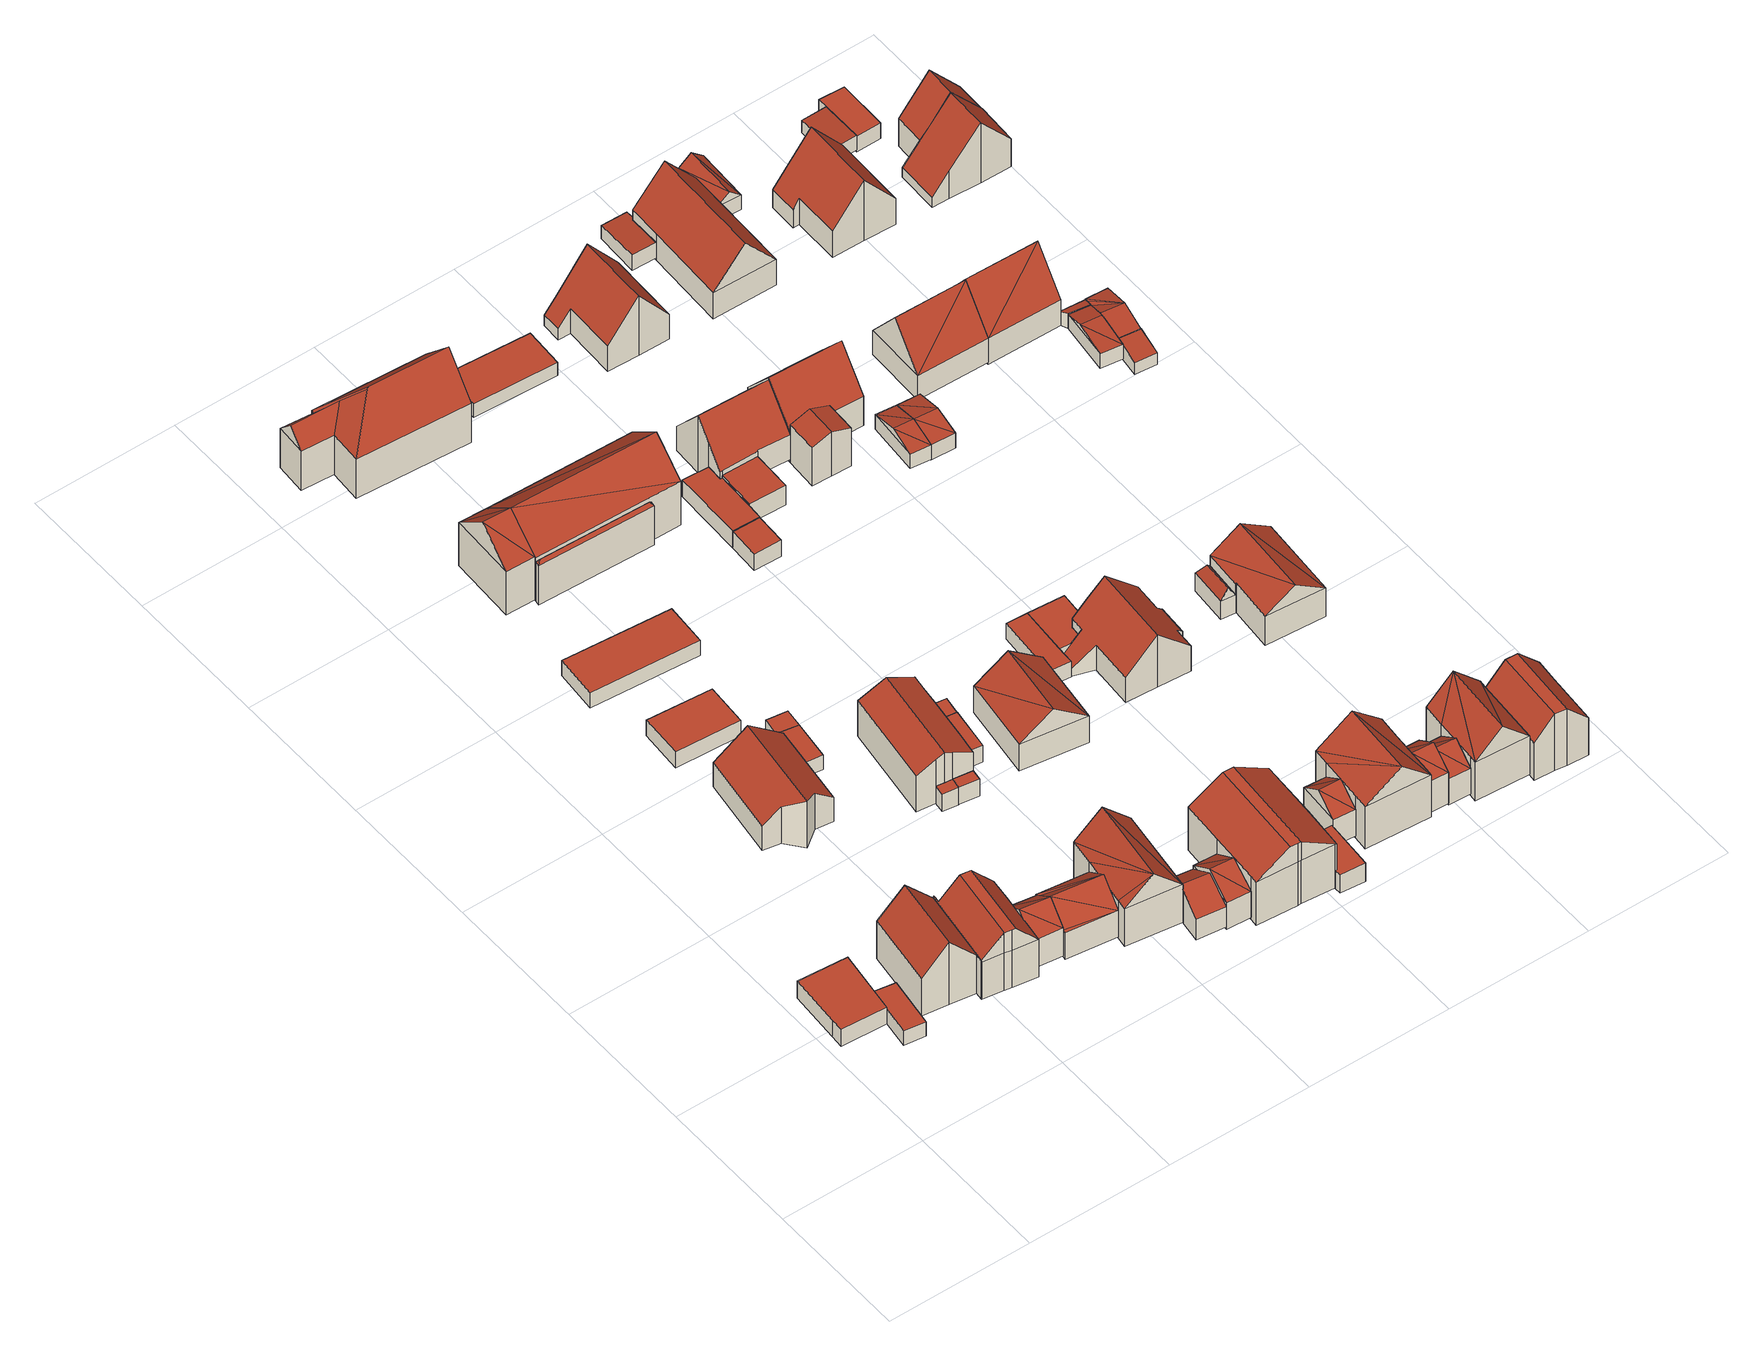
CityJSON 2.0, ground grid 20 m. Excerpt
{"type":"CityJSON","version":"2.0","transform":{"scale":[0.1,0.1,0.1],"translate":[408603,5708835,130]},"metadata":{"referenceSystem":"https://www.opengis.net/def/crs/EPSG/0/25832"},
"CityObjects":{
"building1":{"type":"Building","attributes":{"Gemeindeschluessel":"05978036","Geometrietyp2DReferenz":"3000","function":"31001_2460","roofType":"1000","measuredHeight":2.76},"geometry":[{"type":"MultiSurface","lod":"2","boundaries":[[[0,1,2,3]],[[1,4,5,2]],[[4,6,7,5]],[[6,8,9,7]],[[8,0,3,9]],[[8,6,4,1,0]],[[2,5,7,9,3]]],"semantics":{"surfaces":[{"type":"WallSurface"},{"type":"RoofSurface"},{"type":"GroundSurface"}],"values":[0,0,0,0,0,1,2]}}]},
"building2":{"type":"Building","attributes":{"Gemeindeschluessel":"05978036","Geometrietyp2DReferenz":"3000","function":"31001_2460","roofType":"1000","measuredHeight":2.37},"geometry":[{"type":"MultiSurface","lod":"2","boundaries":[[[10,11,12,13]],[[11,14,15,12]],[[14,16,17,15]],[[16,10,13,17]],[[16,14,11,10]],[[13,12,15,17]]],"semantics":{"surfaces":[{"type":"WallSurface"},{"type":"RoofSurface"},{"type":"GroundSurface"}],"values":[0,0,0,0,1,2]}}]},
"building3":{"type":"Building","attributes":{"Gemeindeschluessel":"05978036","Geometrietyp2DReferenz":"3000","function":"31001_1000","roofType":"3100","measuredHeight":10.35},"geometry":[{"type":"MultiSurface","lod":"2","boundaries":[[[18,19,20,21]],[[19,22,23,20]],[[22,24,25,23]],[[24,26,27,25]],[[26,28,29,27]],[[28,30,31,29]],[[30,32,33,31]],[[32,18,21,33]],[[28,26,24,22]],[[22,19,18,32,30,28]],[[21,20,23,25,27,29,31,33]]],"semantics":{"surfaces":[{"type":"WallSurface"},{"type":"RoofSurface"},{"type":"GroundSurface"}],"values":[0,0,0,0,0,0,0,0,1,1,2]}}]},
"building4":{"type":"Building","attributes":{"Gemeindeschluessel":"05978036","Geometrietyp2DReferenz":"3000","function":"31001_1000","roofType":"5000","measuredHeight":9.65},"geometry":[{"type":"MultiSurface","lod":"2","boundaries":[[[34,35,36,37]],[[35,38,39,36]],[[38,40,41,39]],[[40,42,43,41]],[[42,44,45,43]],[[44,46,47,45]],[[46,48,49,47]],[[48,50,51,49]],[[50,52,53,51]],[[52,54,55,53]],[[54,56,57,55]],[[56,34,37,57]],[[58,59,60,61,62,63]],[[48,46,44,64,65,50]],[[66,58,63,67,65,64]],[[50,65,67,52]],[[52,67,63,54]],[[40,66,64,42]],[[38,59,58,66,40]],[[42,64,44]],[[54,63,62,56]],[[56,62,61,34]],[[34,61,60,35]],[[35,60,59,38]],[[37,36,39,41,43,45,47,49,51,53,55,57]]],"semantics":{"surfaces":[{"type":"WallSurface"},{"type":"RoofSurface"},{"type":"GroundSurface"}],"values":[0,0,0,0,0,0,0,0,0,0,0,0,1,1,1,0,0,0,0,0,0,0,0,0,2]}}]},
"building5":{"type":"Building","attributes":{"Gemeindeschluessel":"05978036","Geometrietyp2DReferenz":"3000","function":"31001_2460","roofType":"3100","measuredHeight":7.1},"geometry":[{"type":"MultiSurface","lod":"2","boundaries":[[[68,69,70,47]],[[69,71,72,70]],[[71,73,49,72]],[[73,68,47,49]],[[71,69,74]],[[68,73,75]],[[68,74,69]],[[74,68,75]],[[75,71,74]],[[71,75,73]],[[47,70,72,49]]],"semantics":{"surfaces":[{"type":"WallSurface"},{"type":"RoofSurface"},{"type":"GroundSurface"}],"values":[0,0,0,0,0,0,1,1,1,1,2]}}]},
"building6":{"type":"Building","attributes":{"Gemeindeschluessel":"05978036","Geometrietyp2DReferenz":"3000","function":"31001_1000","roofType":"3100","measuredHeight":7.83},"geometry":[{"type":"MultiSurface","lod":"2","boundaries":[[[76,77,78,79]],[[77,80,81,78]],[[80,82,83,81]],[[82,84,85,83]],[[84,86,87,85]],[[86,88,89,87]],[[88,90,91,89]],[[90,92,93,91]],[[92,76,79,93]],[[88,86,84,82,80]],[[80,77,76,92,90,88]],[[79,78,81,83,85,87,89,91,93]]],"semantics":{"surfaces":[{"type":"WallSurface"},{"type":"RoofSurface"},{"type":"GroundSurface"}],"values":[0,0,0,0,0,0,0,0,0,1,1,2]}}]},
"building7":{"type":"Building","attributes":{"Gemeindeschluessel":"05978036","Geometrietyp2DReferenz":"3000","function":"31001_2460","roofType":"1000","measuredHeight":2.55},"geometry":[{"type":"MultiSurface","lod":"2","boundaries":[[[94,95,96,97]],[[95,98,99,96]],[[98,100,101,99]],[[100,94,97,101]],[[100,98,95,94]],[[97,96,99,101]]],"semantics":{"surfaces":[{"type":"WallSurface"},{"type":"RoofSurface"},{"type":"GroundSurface"}],"values":[0,0,0,0,1,2]}}]},
"building8":{"type":"Building","attributes":{"Gemeindeschluessel":"05978036","Geometrietyp2DReferenz":"3000","function":"31001_2460","roofType":"5000","measuredHeight":7.12},"geometry":[{"type":"MultiSurface","lod":"2","boundaries":[[[102,103,104,105]],[[103,106,107,104]],[[106,108,109,107]],[[108,110,111,109]],[[110,112,113,111]],[[112,102,105,113]],[[106,114,108]],[[103,114,106]],[[114,103,115]],[[115,110,114]],[[102,110,115]],[[110,102,112]],[[103,102,115]],[[110,108,114]],[[105,104,107,109,111,113]]],"semantics":{"surfaces":[{"type":"WallSurface"},{"type":"RoofSurface"},{"type":"GroundSurface"}],"values":[0,0,0,0,0,0,1,1,1,1,1,1,0,0,2]}}]},
"building9":{"type":"Building","attributes":{"Gemeindeschluessel":"05978036","Geometrietyp2DReferenz":"3000","function":"31001_2460","roofType":"1000","measuredHeight":2.45},"geometry":[{"type":"MultiSurface","lod":"2","boundaries":[[[116,117,118,119]],[[117,120,121,118]],[[120,122,123,121]],[[122,124,125,123]],[[124,116,119,125]],[[124,122,120,117,116]],[[119,118,121,123,125]]],"semantics":{"surfaces":[{"type":"WallSurface"},{"type":"RoofSurface"},{"type":"GroundSurface"}],"values":[0,0,0,0,0,1,2]}}]},
"building10":{"type":"Building","attributes":{"Gemeindeschluessel":"05978036","Geometrietyp2DReferenz":"3000","function":"31001_2460","roofType":"1000","measuredHeight":2.44},"geometry":[{"type":"MultiSurface","lod":"2","boundaries":[[[126,127,128,129]],[[127,130,131,128]],[[130,132,133,131]],[[132,126,129,133]],[[132,130,127,126]],[[129,128,131,133]]],"semantics":{"surfaces":[{"type":"WallSurface"},{"type":"RoofSurface"},{"type":"GroundSurface"}],"values":[0,0,0,0,1,2]}}]},
"building11":{"type":"Building","attributes":{"Gemeindeschluessel":"05978036","Geometrietyp2DReferenz":"3000","function":"31001_1310","roofType":"1000","measuredHeight":2.46},"geometry":[{"type":"MultiSurface","lod":"2","boundaries":[[[134,135,136,137]],[[135,138,139,136]],[[138,122,123,139]],[[122,120,121,123]],[[120,134,137,121]],[[120,122,138,135,134]],[[137,136,139,123,121]]],"semantics":{"surfaces":[{"type":"WallSurface"},{"type":"RoofSurface"},{"type":"GroundSurface"}],"values":[0,0,0,0,0,1,2]}}]},
"building12":{"type":"Building","attributes":{"Gemeindeschluessel":"05978036","Geometrietyp2DReferenz":"3000","function":"31001_1000","roofType":"5000","measuredHeight":10.1},"geometry":[{"type":"MultiSurface","lod":"2","boundaries":[[[140,141,142,143]],[[141,144,145,142]],[[144,146,147,145]],[[146,148,149,147]],[[148,150,151,149]],[[150,152,153,151]],[[152,154,155,153]],[[154,140,143,155]],[[144,156,157]],[[141,156,144]],[[140,156,141]],[[156,140,154]],[[148,152,150]],[[146,152,148]],[[157,152,146]],[[152,157,156]],[[146,144,157]],[[154,152,156]],[[143,142,145,147,149,151,153,155]]],"semantics":{"surfaces":[{"type":"WallSurface"},{"type":"RoofSurface"},{"type":"GroundSurface"}],"values":[0,0,0,0,0,0,0,0,1,1,1,1,1,1,1,1,0,0,2]}}]},
"building13":{"type":"Building","attributes":{"Gemeindeschluessel":"05978036","Geometrietyp2DReferenz":"3000","function":"51009_1610","roofType":"1000","measuredHeight":2.82},"geometry":[{"type":"MultiSurface","lod":"2","boundaries":[[[158,159,160,161]],[[159,162,163,160]],[[162,164,165,163]],[[164,158,161,165]],[[164,162,159,158]],[[161,160,163,165]]],"semantics":{"surfaces":[{"type":"WallSurface"},{"type":"RoofSurface"},{"type":"GroundSurface"}],"values":[0,0,0,0,1,2]}}]},
"building14":{"type":"Building","attributes":{"Gemeindeschluessel":"05978036","Geometrietyp2DReferenz":"3000","function":"31001_2460","roofType":"5000","measuredHeight":5.86},"geometry":[{"type":"MultiSurface","lod":"2","boundaries":[[[166,167,151,153]],[[167,168,149,151]],[[168,169,170,149]],[[169,171,172,170]],[[171,173,174,172]],[[173,166,153,174]],[[171,175,176,167,166,173]],[[175,169,168,176]],[[168,167,176]],[[171,169,175]],[[153,151,149,170,172,174]]],"semantics":{"surfaces":[{"type":"WallSurface"},{"type":"RoofSurface"},{"type":"GroundSurface"}],"values":[0,0,0,0,0,0,1,1,0,0,2]}}]},
"building15":{"type":"Building","attributes":{"Gemeindeschluessel":"05978036","Geometrietyp2DReferenz":"3000","function":"31001_1000"},"children":["building15-1","building15-2"]},
"building15-1":{"type":"BuildingPart","attributes":{"roofType":"3100","measuredHeight":7.78},"parents":["building15"],"geometry":[{"type":"MultiSurface","lod":"2","boundaries":[[[177,178,179,180]],[[178,181,182,179]],[[181,183,158,184,182]],[[185,186,187]],[[185,188,189,186]],[[188,190,191,189]],[[190,192,193,191]],[[192,194,195,193]],[[194,196,197,195]],[[196,177,180,197]],[[192,190,188,185,198]],[[198,183,181,178,177,196,194,192]],[[180,179,182,184,199,186,189,191,193,195,197]],[[200,158,183,198]],[[199,184,158,200]],[[185,187,200,198]],[[199,200,187,186]]],"semantics":{"surfaces":[{"type":"WallSurface"},{"type":"RoofSurface"},{"type":"GroundSurface"},{"type":"ClosureSurface"}],"values":[0,0,0,0,0,0,0,0,0,0,1,1,2,0,3,0,3]}}]},
"building15-2":{"type":"BuildingPart","attributes":{"roofType":"1000","measuredHeight":2.92},"parents":["building15"],"geometry":[{"type":"MultiSurface","lod":"2","boundaries":[[[158,164,201,184]],[[164,202,203,201]],[[202,187,186,203]],[[202,164,158,200,187]],[[199,184,201,203,186]],[[184,199,200,158]],[[199,186,187,200]]],"semantics":{"surfaces":[{"type":"WallSurface"},{"type":"RoofSurface"},{"type":"GroundSurface"},{"type":"ClosureSurface"}],"values":[0,0,0,1,2,3,3]}}]},
"building16":{"type":"Building","attributes":{"Gemeindeschluessel":"05978036","Geometrietyp2DReferenz":"3000","function":"31001_1000","roofType":"5000","measuredHeight":11.8},"geometry":[{"type":"MultiSurface","lod":"2","boundaries":[[[204,205,206,207]],[[205,208,209,206]],[[208,210,211,209]],[[210,212,213,211]],[[212,214,215,213]],[[214,216,217,215]],[[216,218,219,217]],[[218,204,207,219]],[[220,221,218,216]],[[222,223,220,216,214]],[[222,214,212]],[[223,222,212,210]],[[220,223,210,208]],[[224,221,220,208,205]],[[224,205,204]],[[221,224,204,218]],[[207,206,209,211,213,215,217,219]]],"semantics":{"surfaces":[{"type":"WallSurface"},{"type":"RoofSurface"},{"type":"GroundSurface"}],"values":[0,0,0,0,0,0,0,0,1,1,0,1,1,1,0,1,2]}}]},
"building17":{"type":"Building","attributes":{"Gemeindeschluessel":"05978036","Geometrietyp2DReferenz":"3000","function":"31001_2460","roofType":"5000","measuredHeight":6.82},"geometry":[{"type":"MultiSurface","lod":"2","boundaries":[[[225,226,227,228]],[[226,229,230,227]],[[229,231,232,230]],[[231,225,228,232]],[[233,229,234]],[[229,233,231]],[[225,234,226]],[[234,225,233]],[[225,231,233]],[[229,226,234]],[[228,227,230,232]]],"semantics":{"surfaces":[{"type":"WallSurface"},{"type":"RoofSurface"},{"type":"GroundSurface"}],"values":[0,0,0,0,1,1,1,1,0,0,2]}}]},
"building18":{"type":"Building","attributes":{"Gemeindeschluessel":"05978036","Geometrietyp2DReferenz":"3000","function":"31001_1000"},"children":["building18-1","building18-2","building18-3"]},
"building18-1":{"type":"BuildingPart","attributes":{"roofType":"3100","measuredHeight":11.39},"parents":["building18"],"geometry":[{"type":"MultiSurface","lod":"2","boundaries":[[[235,236,237,238]],[[239,240,241,242]],[[239,235,238,240]],[[235,239,243]],[[235,244,236]],[[244,235,243]],[[243,242,244]],[[242,243,239]],[[238,237,241,240]],[[241,237,236,242]],[[236,244,242]]],"semantics":{"surfaces":[{"type":"WallSurface"},{"type":"RoofSurface"},{"type":"GroundSurface"},{"type":"ClosureSurface"}],"values":[0,0,0,0,1,1,1,1,2,3,3]}}]},
"building18-2":{"type":"BuildingPart","attributes":{"roofType":"3100","measuredHeight":11.42},"parents":["building18"],"geometry":[{"type":"MultiSurface","lod":"2","boundaries":[[[236,245,246,237]],[[245,247,248,246]],[[247,245,249]],[[236,249,245]],[[249,236,244]],[[244,247,249]],[[247,244,250]],[[237,246,248,251,252,241]],[[251,248,247,250,253,254]],[[253,252,251,254]],[[241,252,253,250,242]],[[237,241,242,236]],[[244,242,236,242,250]],[[244,236,242]]],"semantics":{"surfaces":[{"type":"WallSurface"},{"type":"RoofSurface"},{"type":"GroundSurface"},{"type":"ClosureSurface"}],"values":[0,0,0,1,1,1,1,2,0,3,0,3,0,3]}}]},
"building18-3":{"type":"BuildingPart","attributes":{"roofType":"5000","measuredHeight":6.97},"parents":["building18"],"geometry":[{"type":"MultiSurface","lod":"2","boundaries":[[[254,255,256,251]],[[255,257,258,256]],[[257,253,252,258]],[[259,253,257]],[[260,259,257,255]],[[260,255,254]],[[259,260,254,253]],[[251,256,258,252]],[[251,252,253,254]]],"semantics":{"surfaces":[{"type":"WallSurface"},{"type":"RoofSurface"},{"type":"GroundSurface"},{"type":"ClosureSurface"}],"values":[0,0,0,1,1,1,1,2,3]}}]},
"building19":{"type":"Building","attributes":{"Gemeindeschluessel":"05978036","Geometrietyp2DReferenz":"3000","function":"51009_1610","roofType":"1000","measuredHeight":2.77},"geometry":[{"type":"MultiSurface","lod":"2","boundaries":[[[261,262,263,264]],[[262,265,266,263]],[[265,267,268,266]],[[267,261,264,268]],[[267,265,262,261]],[[264,263,266,268]]],"semantics":{"surfaces":[{"type":"WallSurface"},{"type":"RoofSurface"},{"type":"GroundSurface"}],"values":[0,0,0,0,1,2]}}]},
"building20":{"type":"Building","attributes":{"Gemeindeschluessel":"05978036","Geometrietyp2DReferenz":"3000","function":"31001_1310","roofType":"1000","measuredHeight":2.71},"geometry":[{"type":"MultiSurface","lod":"2","boundaries":[[[269,270,271,264]],[[270,272,273,271]],[[272,274,263,273]],[[274,269,264,263]],[[274,272,270,269]],[[264,271,273,263]]],"semantics":{"surfaces":[{"type":"WallSurface"},{"type":"RoofSurface"},{"type":"GroundSurface"}],"values":[0,0,0,0,1,2]}}]},
"building21":{"type":"Building","attributes":{"Gemeindeschluessel":"05978036","Geometrietyp2DReferenz":"3000","function":"31001_1000","roofType":"5000","measuredHeight":10.37},"geometry":[{"type":"MultiSurface","lod":"2","boundaries":[[[275,276,277,278]],[[276,279,280,277]],[[279,281,282,280]],[[281,283,284,282]],[[283,285,286,284]],[[285,287,288,286]],[[287,289,290,288]],[[289,291,292,290]],[[291,293,294,292]],[[293,275,278,294]],[[283,281,279,295,296,297]],[[298,276,275,293,291,299]],[[295,298,299,300,296]],[[287,296,300,289]],[[289,300,299,291]],[[276,298,295,279]],[[285,297,296,287]],[[283,297,285]],[[278,277,280,282,284,286,288,290,292,294]]],"semantics":{"surfaces":[{"type":"WallSurface"},{"type":"RoofSurface"},{"type":"GroundSurface"}],"values":[0,0,0,0,0,0,0,0,0,0,1,1,1,0,0,0,0,0,2]}}]},
"building22":{"type":"Building","attributes":{"Gemeindeschluessel":"05978036","Geometrietyp2DReferenz":"3000","function":"31001_1000","roofType":"3100","measuredHeight":7.89},"geometry":[{"type":"MultiSurface","lod":"2","boundaries":[[[301,302,303,304]],[[302,305,306,303]],[[305,307,308,306]],[[307,301,304,308]],[[305,302,309]],[[301,307,310]],[[310,302,301]],[[302,310,309]],[[307,309,310]],[[309,307,305]],[[304,303,306,308]]],"semantics":{"surfaces":[{"type":"WallSurface"},{"type":"RoofSurface"},{"type":"GroundSurface"}],"values":[0,0,0,0,0,0,1,1,1,1,2]}}]},
"building23":{"type":"Building","attributes":{"Gemeindeschluessel":"05978036","Geometrietyp2DReferenz":"3000","function":"31001_2460","roofType":"9999","measuredHeight":3},"geometry":[{"type":"MultiSurface","lod":"2","boundaries":[[[311,312,313,314,315,316,317]],[[317,316,318,319]],[[316,315,320,318]],[[315,314,321,320]],[[314,313,322,321]],[[313,312,323,322]],[[312,311,324,323]],[[311,317,319,324]],[[319,318,320,321,322,323,324]]],"semantics":{"surfaces":[{"type":"RoofSurface"},{"type":"WallSurface"},{"type":"GroundSurface"}],"values":[0,1,1,1,1,1,1,1,2]}}]},
"building24":{"type":"Building","attributes":{"Geometrietyp2DReferenz":"3000","Gemeindeschluessel":"05978036","function":"31001_9998","roofType":"1000","measuredHeight":2.73},"geometry":[{"type":"MultiSurface","lod":"2","boundaries":[[[325,326,327,328]],[[326,329,330,327]],[[329,331,332,330]],[[331,325,328,332]],[[331,329,326,325]],[[328,327,330,332]]],"semantics":{"surfaces":[{"type":"WallSurface"},{"type":"RoofSurface"},{"type":"GroundSurface"}],"values":[0,0,0,0,1,2]}}]},
"building25":{"type":"Building","attributes":{"Gemeindeschluessel":"05978036","Geometrietyp2DReferenz":"3000","function":"31001_2460","roofType":"1000","measuredHeight":2.79},"geometry":[{"type":"MultiSurface","lod":"2","boundaries":[[[333,334,327,330]],[[334,335,336,327]],[[335,337,338,336]],[[337,339,340,338]],[[339,341,342,340]],[[341,343,344,342]],[[343,333,330,344]],[[343,341,339,337,335,334,333]],[[330,327,336,338,340,342,344]]],"semantics":{"surfaces":[{"type":"WallSurface"},{"type":"RoofSurface"},{"type":"GroundSurface"}],"values":[0,0,0,0,0,0,0,1,2]}}]},
"building26":{"type":"Building","attributes":{"Gemeindeschluessel":"05978036","Geometrietyp2DReferenz":"3000","function":"31001_2460","roofType":"1000","measuredHeight":2.21},"geometry":[{"type":"MultiSurface","lod":"2","boundaries":[[[345,346,347,348]],[[346,349,350,347]],[[349,351,352,350]],[[351,345,348,352]],[[351,349,346,345]],[[348,347,350,352]]],"semantics":{"surfaces":[{"type":"WallSurface"},{"type":"RoofSurface"},{"type":"GroundSurface"}],"values":[0,0,0,0,1,2]}}]},
"building27":{"type":"Building","attributes":{"Gemeindeschluessel":"05978036","Geometrietyp2DReferenz":"3000","function":"31001_2460","roofType":"5000","measuredHeight":6.66},"geometry":[{"type":"MultiSurface","lod":"2","boundaries":[[[353,354,355,356]],[[354,357,358,355]],[[357,359,360,358]],[[359,353,356,360]],[[354,361,357]],[[361,354,362]],[[362,359,361]],[[359,362,353]],[[359,357,361]],[[354,353,362]],[[356,355,358,360]]],"semantics":{"surfaces":[{"type":"WallSurface"},{"type":"RoofSurface"},{"type":"GroundSurface"}],"values":[0,0,0,0,1,1,1,1,0,0,2]}}]},
"building28":{"type":"Building","attributes":{"Gemeindeschluessel":"05978036","Geometrietyp2DReferenz":"3000","function":"31001_2460","roofType":"1000","measuredHeight":2.56},"geometry":[{"type":"MultiSurface","lod":"2","boundaries":[[[363,364,365,366]],[[364,367,368,365]],[[367,369,370,368]],[[369,371,372,370]],[[371,373,374,372]],[[373,363,366,374]],[[373,371,369,367,364,363]],[[366,365,368,370,372,374]]],"semantics":{"surfaces":[{"type":"WallSurface"},{"type":"RoofSurface"},{"type":"GroundSurface"}],"values":[0,0,0,0,0,0,1,2]}}]},
"building29":{"type":"Building","attributes":{"Gemeindeschluessel":"05978036","Geometrietyp2DReferenz":"3000","function":"31001_1000"},"children":["building29-1","building29-2"]},
"building29-1":{"type":"BuildingPart","attributes":{"roofType":"1000","measuredHeight":3.28},"parents":["building29"],"geometry":[{"type":"MultiSurface","lod":"2","boundaries":[[[375,376,377,378]],[[379,380,381,382]],[[380,375,378,381]],[[380,379,376,375]],[[378,377,382,381]],[[382,377,376,379]]],"semantics":{"surfaces":[{"type":"WallSurface"},{"type":"RoofSurface"},{"type":"GroundSurface"},{"type":"ClosureSurface"}],"values":[0,0,0,1,2,3]}}]},
"building29-2":{"type":"BuildingPart","attributes":{"roofType":"3100","measuredHeight":9.45},"parents":["building29"],"geometry":[{"type":"MultiSurface","lod":"2","boundaries":[[[383,377,376]],[[383,384,385,377]],[[384,386,387,385]],[[386,388,389,387]],[[388,390,391,389]],[[390,392,393,391]],[[392,394,395,393]],[[394,396,397,395]],[[396,398,399,397]],[[398,400,379,382,399]],[[394,392,390,388]],[[388,386,384,383,400,398,396,394]],[[382,377,385,387,389,391,393,395,397,399]],[[383,376,379,400]],[[376,377,382,379]]],"semantics":{"surfaces":[{"type":"WallSurface"},{"type":"RoofSurface"},{"type":"GroundSurface"},{"type":"ClosureSurface"}],"values":[0,0,0,0,0,0,0,0,0,0,1,1,2,0,3]}}]},
"building30":{"type":"Building","attributes":{"Gemeindeschluessel":"05978036","Geometrietyp2DReferenz":"3000","function":"51009_1610","roofType":"1000","measuredHeight":2.58},"geometry":[{"type":"MultiSurface","lod":"2","boundaries":[[[401,371,372,402]],[[371,369,370,372]],[[369,403,404,370]],[[403,405,406,404]],[[405,407,408,406]],[[407,401,402,408]],[[407,405,403,369,371,401]],[[402,372,370,404,406,408]]],"semantics":{"surfaces":[{"type":"WallSurface"},{"type":"RoofSurface"},{"type":"GroundSurface"}],"values":[0,0,0,0,0,0,1,2]}}]},
"building31":{"type":"Building","attributes":{"Gemeindeschluessel":"05978036","Geometrietyp2DReferenz":"3000","function":"31001_1000","roofType":"5000","measuredHeight":10.69},"geometry":[{"type":"MultiSurface","lod":"2","boundaries":[[[409,410,411,412]],[[410,413,414,411]],[[413,415,416,414]],[[415,417,418,416]],[[417,419,420,418]],[[419,421,422,420]],[[421,423,424,422]],[[423,409,412,424]],[[425,417,415,413,410]],[[417,425,426]],[[409,426,425]],[[423,426,409]],[[426,423,421,419]],[[409,425,410]],[[417,426,419]],[[412,411,414,416,418,420,422,424]]],"semantics":{"surfaces":[{"type":"WallSurface"},{"type":"RoofSurface"},{"type":"GroundSurface"}],"values":[0,0,0,0,0,0,0,0,1,1,1,1,1,0,0,2]}}]},
"building32":{"type":"Building","attributes":{"Gemeindeschluessel":"05978036","Geometrietyp2DReferenz":"3000","function":"31001_1000","roofType":"3100","measuredHeight":8.59},"geometry":[{"type":"MultiSurface","lod":"2","boundaries":[[[427,428,372,374]],[[428,429,402,372]],[[429,430,408,402]],[[430,431,406,408]],[[431,432,433,406]],[[432,434,435,433]],[[434,436,437,435]],[[436,438,439,437]],[[438,440,441,439]],[[440,442,443,441]],[[442,444,445,443]],[[444,446,447,445]],[[446,448,449,447]],[[448,450,451,449]],[[450,427,374,451]],[[446,444,442,440,438,436,434,432]],[[432,431,430,429,428,427,450,448,446]],[[374,372,402,408,406,433,435,437,439,441,443,445,447,449,451]]],"semantics":{"surfaces":[{"type":"WallSurface"},{"type":"RoofSurface"},{"type":"GroundSurface"}],"values":[0,0,0,0,0,0,0,0,0,0,0,0,0,0,0,1,1,2]}}]},
"building33":{"type":"Building","attributes":{"Gemeindeschluessel":"05978036","Geometrietyp2DReferenz":"3000","function":"31001_2460","roofType":"3100","measuredHeight":7.53},"geometry":[{"type":"MultiSurface","lod":"2","boundaries":[[[452,453,454,455]],[[453,456,457,454]],[[456,458,459,457]],[[458,452,455,459]],[[456,453,460]],[[452,458,461]],[[452,460,453]],[[460,452,461]],[[461,456,460]],[[456,461,458]],[[455,454,457,459]]],"semantics":{"surfaces":[{"type":"WallSurface"},{"type":"RoofSurface"},{"type":"GroundSurface"}],"values":[0,0,0,0,0,0,1,1,1,1,2]}}]},
"building34":{"type":"Building","attributes":{"Gemeindeschluessel":"05978036","Geometrietyp2DReferenz":"3000","function":"31001_1000","roofType":"3100","measuredHeight":9.93},"geometry":[{"type":"MultiSurface","lod":"2","boundaries":[[[462,463,464,465]],[[463,466,467,464]],[[466,468,469,467]],[[468,470,471,469]],[[470,472,473,471]],[[472,474,475,473]],[[474,476,477,475]],[[476,478,479,477]],[[478,462,465,479]],[[474,472,470,468,466,463,462]],[[462,478,476,474]],[[465,464,467,469,471,473,475,477,479]]],"semantics":{"surfaces":[{"type":"WallSurface"},{"type":"RoofSurface"},{"type":"GroundSurface"}],"values":[0,0,0,0,0,0,0,0,0,1,1,2]}}]},
"building35":{"type":"Building","attributes":{"Gemeindeschluessel":"05978036","Geometrietyp2DReferenz":"3000","function":"31001_2460","roofType":"3100","measuredHeight":6.71},"geometry":[{"type":"MultiSurface","lod":"2","boundaries":[[[480,481,482,483]],[[481,484,485,482]],[[484,486,487,485]],[[486,480,483,487]],[[484,481,488]],[[480,486,489]],[[480,488,481]],[[488,480,489]],[[489,484,488]],[[484,489,486]],[[483,482,485,487]]],"semantics":{"surfaces":[{"type":"WallSurface"},{"type":"RoofSurface"},{"type":"GroundSurface"}],"values":[0,0,0,0,0,0,1,1,1,1,2]}}]},
"building36":{"type":"Building","attributes":{"Gemeindeschluessel":"05978036","Geometrietyp2DReferenz":"3000","function":"31001_1000"},"children":["building36-1","building36-2"]},
"building36-1":{"type":"BuildingPart","attributes":{"roofType":"3100","measuredHeight":7.3},"parents":["building36"],"geometry":[{"type":"MultiSurface","lod":"2","boundaries":[[[490,491,492,493]],[[491,494,495,492]],[[494,496,497,498,495]],[[499,500,501]],[[499,490,493,500]],[[502,496,494,491]],[[491,490,499,502]],[[493,492,495,498,503,500]],[[504,497,496,502]],[[503,498,497,504]],[[499,501,504,502]],[[503,504,501,500]]],"semantics":{"surfaces":[{"type":"WallSurface"},{"type":"RoofSurface"},{"type":"GroundSurface"},{"type":"ClosureSurface"}],"values":[0,0,0,0,0,1,1,2,0,3,0,3]}}]},
"building36-2":{"type":"BuildingPart","attributes":{"roofType":"3100","measuredHeight":10.25},"parents":["building36"],"geometry":[{"type":"MultiSurface","lod":"2","boundaries":[[[497,505,506,498]],[[505,507,508,506]],[[507,509,510,508]],[[509,511,512,510]],[[511,513,514,512]],[[513,515,500,514]],[[515,501,500]],[[511,509,507,505]],[[505,497,504,501,515,513,511]],[[503,498,506,508,510,512,514,500]],[[498,503,504,497]],[[503,500,501,504]]],"semantics":{"surfaces":[{"type":"WallSurface"},{"type":"RoofSurface"},{"type":"GroundSurface"},{"type":"ClosureSurface"}],"values":[0,0,0,0,0,0,0,1,1,2,3,3]}}]},
"building37":{"type":"Building","attributes":{"Gemeindeschluessel":"05978036","Geometrietyp2DReferenz":"3000","function":"31001_1000","roofType":"5000","measuredHeight":10.17},"geometry":[{"type":"MultiSurface","lod":"2","boundaries":[[[516,517,518,519]],[[517,520,521,518]],[[520,522,523,521]],[[522,524,525,523]],[[524,526,527,525]],[[526,528,529,527]],[[528,516,519,529]],[[530,516,528]],[[530,528,526,524]],[[524,531,530]],[[517,530,531]],[[517,531,522,520]],[[516,530,517]],[[522,531,524]],[[519,518,521,523,525,527,529]]],"semantics":{"surfaces":[{"type":"WallSurface"},{"type":"RoofSurface"},{"type":"GroundSurface"}],"values":[0,0,0,0,0,0,0,1,1,1,1,1,0,0,2]}}]},
"building38":{"type":"Building","attributes":{"Gemeindeschluessel":"05978036","Geometrietyp2DReferenz":"3000","function":"31001_2460","roofType":"3100","measuredHeight":3.41},"geometry":[{"type":"MultiSurface","lod":"2","boundaries":[[[532,533,534,535]],[[533,536,537,534]],[[536,538,539,537]],[[538,532,535,539]],[[536,533,540]],[[532,538,541]],[[540,532,541]],[[532,540,533]],[[536,541,538]],[[541,536,540]],[[535,534,537,539]]],"semantics":{"surfaces":[{"type":"WallSurface"},{"type":"RoofSurface"},{"type":"GroundSurface"}],"values":[0,0,0,0,0,0,1,1,1,1,2]}}]},
"building39":{"type":"Building","attributes":{"Gemeindeschluessel":"05978036","Geometrietyp2DReferenz":"3000","function":"31001_2460","roofType":"3100","measuredHeight":3.49},"geometry":[{"type":"MultiSurface","lod":"2","boundaries":[[[538,542,543,544]],[[542,545,546,543]],[[545,532,547,546]],[[532,538,544,547]],[[545,542,548]],[[538,532,541]],[[538,548,542]],[[548,538,541]],[[541,545,548]],[[545,541,532]],[[544,543,546,547]]],"semantics":{"surfaces":[{"type":"WallSurface"},{"type":"RoofSurface"},{"type":"GroundSurface"}],"values":[0,0,0,0,0,0,1,1,1,1,2]}}]},
"building40":{"type":"Building","attributes":{"Gemeindeschluessel":"05978036","Geometrietyp2DReferenz":"3000","function":"31001_1000"},"children":["building40-1","building40-2"]},
"building40-1":{"type":"BuildingPart","attributes":{"roofType":"5000","measuredHeight":4.69},"parents":["building40"],"geometry":[{"type":"MultiSurface","lod":"2","boundaries":[[[549,550,551,552]],[[550,553,554,551]],[[553,555,556,554]],[[557,555,553]],[[558,557,553,550]],[[558,550,549]],[[557,558,549,559,555]],[[552,551,554,556,560]],[[560,556,555,559]],[[552,560,559,549]]],"semantics":{"surfaces":[{"type":"WallSurface"},{"type":"RoofSurface"},{"type":"GroundSurface"},{"type":"ClosureSurface"}],"values":[0,0,0,1,1,0,1,2,0,3]}}]},
"building40-2":{"type":"BuildingPart","attributes":{"roofType":"3100","measuredHeight":7.68},"parents":["building40"],"geometry":[{"type":"MultiSurface","lod":"2","boundaries":[[[561,562,563,564]],[[562,565,566,563]],[[565,567,549,552,566]],[[568,569,570,560,559]],[[569,561,564,570]],[[561,569,571]],[[571,572,561]],[[572,571,568]],[[568,567,565,562,572]],[[571,569,568]],[[561,572,562]],[[564,563,566,552,560,570]],[[559,549,567,568]],[[560,552,549,559]]],"semantics":{"surfaces":[{"type":"WallSurface"},{"type":"RoofSurface"},{"type":"GroundSurface"},{"type":"ClosureSurface"}],"values":[0,0,0,0,0,1,1,1,1,0,0,2,0,3]}}]},
"building41":{"type":"Building","attributes":{"Gemeindeschluessel":"05978036","Geometrietyp2DReferenz":"3000","function":"31001_2460","roofType":"2100","measuredHeight":2.65},"geometry":[{"type":"MultiSurface","lod":"2","boundaries":[[[573,574,575,576]],[[574,577,578,575]],[[577,579,580,578]],[[579,581,582,580]],[[581,583,584,582]],[[583,573,576,584]],[[583,581,579,577,574,573]],[[576,575,578,580,582,584]]],"semantics":{"surfaces":[{"type":"WallSurface"},{"type":"RoofSurface"},{"type":"GroundSurface"}],"values":[0,0,0,0,0,0,1,2]}}]},
"building42":{"type":"Building","attributes":{"Gemeindeschluessel":"05978036","Geometrietyp2DReferenz":"3000","function":"31001_1000","roofType":"9999","measuredHeight":9.45},"geometry":[{"type":"MultiSurface","lod":"2","boundaries":[[[585,586,587,588]],[[586,589,590,587]],[[589,591,592,590]],[[591,593,594,592]],[[593,595,596,594]],[[595,597,598,596]],[[597,599,600,598]],[[599,601,602,600]],[[601,603,604,602]],[[603,605,606,604]],[[605,585,588,606]],[[593,591,589,586,585,605]],[[603,601,599,597,595]],[[605,603,595,593]],[[588,587,590,592,594,596,598,600,602,604,606]]],"semantics":{"surfaces":[{"type":"WallSurface"},{"type":"RoofSurface"},{"type":"GroundSurface"}],"values":[0,0,0,0,0,0,0,0,0,0,0,1,1,1,2]}}]},
"building43":{"type":"Building","attributes":{"Gemeindeschluessel":"05978036","Geometrietyp2DReferenz":"3000","function":"31001_1000","roofType":"5000","measuredHeight":9.85},"geometry":[{"type":"MultiSurface","lod":"2","boundaries":[[[607,608,609,610]],[[608,611,612,609]],[[611,613,614,612]],[[613,615,616,614]],[[615,617,618,616]],[[617,607,610,618]],[[611,619,620,615,613]],[[620,619,608,607,617]],[[611,608,619]],[[617,615,620]],[[609,612,614,616,618,610]]],"semantics":{"surfaces":[{"type":"WallSurface"},{"type":"RoofSurface"},{"type":"GroundSurface"}],"values":[0,0,0,0,0,0,1,1,0,0,2]}}]},
"building44":{"type":"Building","attributes":{"Gemeindeschluessel":"05978036","Geometrietyp2DReferenz":"3000","function":"31001_1000","roofType":"3100","measuredHeight":9.96},"geometry":[{"type":"MultiSurface","lod":"2","boundaries":[[[621,622,623,624]],[[622,625,626,623]],[[625,627,628,626]],[[627,621,624,628]],[[625,622,629]],[[621,627,630]],[[622,630,629]],[[630,622,621]],[[627,629,630]],[[629,627,625]],[[624,623,626,628]]],"semantics":{"surfaces":[{"type":"WallSurface"},{"type":"RoofSurface"},{"type":"GroundSurface"}],"values":[0,0,0,0,0,0,1,1,1,1,2]}}]},
"building45":{"type":"Building","attributes":{"Gemeindeschluessel":"05978036","Geometrietyp2DReferenz":"3000","function":"31001_2460","roofType":"3100","measuredHeight":3.87},"geometry":[{"type":"MultiSurface","lod":"2","boundaries":[[[631,632,633,634]],[[632,635,636,633]],[[635,637,638,636]],[[637,631,634,638]],[[635,632,639]],[[631,637,640]],[[640,632,631]],[[632,640,639]],[[637,639,640]],[[639,637,635]],[[634,633,636,638]]],"semantics":{"surfaces":[{"type":"WallSurface"},{"type":"RoofSurface"},{"type":"GroundSurface"}],"values":[0,0,0,0,0,0,1,1,1,1,2]}}]},
"building46":{"type":"Building","attributes":{"Gemeindeschluessel":"05978036","Geometrietyp2DReferenz":"3000","function":"31001_1000","roofType":"5000","measuredHeight":10.23},"geometry":[{"type":"MultiSurface","lod":"2","boundaries":[[[621,627,641,642]],[[627,643,644,641]],[[643,645,646,644]],[[645,621,642,646]],[[647,643,627,648]],[[621,647,648]],[[647,621,645]],[[627,621,648]],[[645,643,647]],[[642,641,644,646]]],"semantics":{"surfaces":[{"type":"WallSurface"},{"type":"RoofSurface"},{"type":"GroundSurface"}],"values":[0,0,0,0,1,1,1,0,0,2]}}]},
"building47":{"type":"Building","attributes":{"Gemeindeschluessel":"05978036","Geometrietyp2DReferenz":"3000","function":"31001_1000","roofType":"3100","measuredHeight":9.97},"geometry":[{"type":"MultiSurface","lod":"2","boundaries":[[[649,650,651,652]],[[650,653,654,651]],[[653,655,656,654]],[[655,657,658,656]],[[657,659,660,658]],[[659,661,662,660]],[[661,663,664,662]],[[663,649,652,664]],[[659,657,655,653]],[[653,650,649,663,661,659]],[[652,651,654,656,658,660,662,664]]],"semantics":{"surfaces":[{"type":"WallSurface"},{"type":"RoofSurface"},{"type":"GroundSurface"}],"values":[0,0,0,0,0,0,0,0,1,1,2]}}]},
"building48":{"type":"Building","attributes":{"Gemeindeschluessel":"05978036","Geometrietyp2DReferenz":"3000","function":"31001_2460","roofType":"5000","measuredHeight":3.13},"geometry":[{"type":"MultiSurface","lod":"2","boundaries":[[[665,666,667,668]],[[666,669,670,667]],[[669,671,672,670]],[[671,673,674,672]],[[673,665,668,674]],[[675,671,669,676]],[[675,665,673]],[[676,665,675]],[[665,676,666]],[[669,666,676]],[[673,671,675]],[[668,667,670,672,674]]],"semantics":{"surfaces":[{"type":"WallSurface"},{"type":"RoofSurface"},{"type":"GroundSurface"}],"values":[0,0,0,0,0,1,1,1,1,0,0,2]}}]},
"building49":{"type":"Building","attributes":{"Gemeindeschluessel":"05978036","Geometrietyp2DReferenz":"3000","function":"31001_1310","roofType":"2100","measuredHeight":2.58},"geometry":[{"type":"MultiSurface","lod":"2","boundaries":[[[677,678,679,680]],[[678,673,681,679]],[[673,682,683,681]],[[682,684,685,683]],[[684,677,680,685]],[[684,682,673,678,677]],[[680,679,681,683,685]]],"semantics":{"surfaces":[{"type":"WallSurface"},{"type":"RoofSurface"},{"type":"GroundSurface"}],"values":[0,0,0,0,0,1,2]}}]},
"building50":{"type":"Building","attributes":{"Gemeindeschluessel":"05978036","Geometrietyp2DReferenz":"3000","function":"51009_1610","roofType":"2100","measuredHeight":2.55},"geometry":[{"type":"MultiSurface","lod":"2","boundaries":[[[686,687,646,670]],[[687,688,689,646]],[[688,690,691,689]],[[690,692,693,691]],[[692,694,672,693]],[[694,686,670,672]],[[694,692,690,688,687,686]],[[670,646,689,691,693,672]]],"semantics":{"surfaces":[{"type":"WallSurface"},{"type":"RoofSurface"},{"type":"GroundSurface"}],"values":[0,0,0,0,0,0,1,2]}}]},
"building51":{"type":"Building","attributes":{"Gemeindeschluessel":"05978036","Geometrietyp2DReferenz":"3000","function":"31001_2460","roofType":"5000","measuredHeight":3.42},"geometry":[{"type":"MultiSurface","lod":"2","boundaries":[[[695,696,697,681]],[[696,692,698,697]],[[692,699,700,698]],[[699,701,702,700]],[[701,703,683,702]],[[703,695,681,683]],[[703,704,705,695]],[[699,704,701]],[[692,704,699]],[[696,704,692]],[[704,696,705]],[[703,701,704]],[[696,695,705]],[[681,697,698,700,702,683]]],"semantics":{"surfaces":[{"type":"WallSurface"},{"type":"RoofSurface"},{"type":"GroundSurface"}],"values":[0,0,0,0,0,0,1,1,1,1,1,0,0,2]}}]},
"building52":{"type":"Building","attributes":{"Gemeindeschluessel":"05978036","Geometrietyp2DReferenz":"3000","function":"31001_2460","roofType":"2100","measuredHeight":2.35},"geometry":[{"type":"MultiSurface","lod":"2","boundaries":[[[706,707,708,709]],[[707,710,711,708]],[[710,712,713,711]],[[712,706,709,713]],[[712,710,707,706]],[[709,708,711,713]]],"semantics":{"surfaces":[{"type":"WallSurface"},{"type":"RoofSurface"},{"type":"GroundSurface"}],"values":[0,0,0,0,1,2]}}]},
"building53":{"type":"Building","attributes":{"Gemeindeschluessel":"05978036","Geometrietyp2DReferenz":"3000","function":"31001_2460","roofType":"2100","measuredHeight":2.6},"geometry":[{"type":"MultiSurface","lod":"2","boundaries":[[[714,706,715,716]],[[706,717,718,715]],[[717,719,720,718]],[[719,721,722,720]],[[721,714,716,722]],[[721,719,717,706,714]],[[716,715,718,720,722]]],"semantics":{"surfaces":[{"type":"WallSurface"},{"type":"RoofSurface"},{"type":"GroundSurface"}],"values":[0,0,0,0,0,1,2]}}]},
"building54":{"type":"Building","attributes":{"Gemeindeschluessel":"05978036","Geometrietyp2DReferenz":"3000","function":"31001_1000"},"children":["building54-1","building54-2"]},
"building54-1":{"type":"BuildingPart","attributes":{"roofType":"3100","measuredHeight":10.01},"parents":["building54"],"geometry":[{"type":"MultiSurface","lod":"2","boundaries":[[[723,724,725,726]],[[724,727,728,725]],[[727,729,730,728]],[[729,731,732,730]],[[733,734,735,736,737]],[[734,723,726,735]],[[738,739,731,729,727,724,723]],[[723,734,733,740,738]],[[726,725,728,730,732,741,736,735]],[[741,732,731,742]],[[742,731,739,738]],[[733,737,740]],[[741,742,737,736]],[[737,742,738,740]]],"semantics":{"surfaces":[{"type":"WallSurface"},{"type":"RoofSurface"},{"type":"GroundSurface"},{"type":"ClosureSurface"}],"values":[0,0,0,0,0,0,1,1,2,3,3,0,3,3]}}]},
"building54-2":{"type":"BuildingPart","attributes":{"roofType":"3100","measuredHeight":10.05},"parents":["building54"],"geometry":[{"type":"MultiSurface","lod":"2","boundaries":[[[731,743,744,732]],[[743,745,746,744]],[[745,737,736,746]],[[745,743,747]],[[743,731,739,748,747]],[[737,745,747,748,740]],[[732,744,746,736,741]],[[732,741,742,731]],[[741,736,737,742]],[[739,738,740,748]],[[742,738,739,731]],[[737,740,738,742]]],"semantics":{"surfaces":[{"type":"WallSurface"},{"type":"RoofSurface"},{"type":"GroundSurface"},{"type":"ClosureSurface"}],"values":[0,0,0,0,1,1,2,3,3,0,3,3]}}]}
},
"vertices":[
[2,171,59],[7,243,59],[7,243,31],[2,171,31],[75,238,59],[75,238,31],[63,149,59],[63,149,31],[1,153,59],[1,153,31],
[68,181,55],[97,176,55],[97,176,31],[68,181,31],[87,107,55],[87,107,31],[58,111,55],[58,111,31],
[172,115,94],[173,125,94],[173,125,31],[172,115,31],[138,130,134],[138,130,31],[102,135,93],[102,135,31],[116,237,93],[116,237,31],[152,232,134],[152,232,31],[189,227,93],[189,227,31],[173,115,93],[173,115,31],
[189,227,91],[190,227,91],[190,227,29],[189,227,29],[189,217,91],[189,217,29],[224,212,91],[224,212,29],[231,211,91],[231,211,29],[260,207,91],[260,207,29],[257,178,91],[257,178,29],[248,118,91],[248,118,29],[246,104,91],[246,104,29],[212,109,91],[212,109,29],[202,111,91],[202,111,29],[173,115,91],[173,115,29],[216,213,125],[189,217,95],[190,227,95],[189,227,94],[173,115,94],[202,111,125],[231,211,125],[217,108,125],[224,212,125],[212,109,125],
[257,178,75],[296,172,75],[296,172,29],[288,113,75],[288,113,29],[248,118,75],[292,142,100],[252,148,100],
[207,437,70],[182,440,90],[182,440,30],[207,437,30],[158,422,108],[158,422,30],[139,446,90],[139,446,30],[115,450,70],[115,450,30],[131,563,70],[131,563,30],[176,557,108],[176,557,30],[222,551,70],[222,551,30],[217,513,70],[217,513,30],
[117,670,59],[206,663,59],[206,663,33],[117,670,33],[202,604,59],[202,604,33],[113,610,59],[113,610,33],
[288,113,72],[296,172,72],[296,172,28],[288,113,28],[297,176,72],[297,176,28],[366,167,72],[366,167,28],[356,99,72],[356,99,28],[287,108,72],[287,108,28],[361,133,100],[292,143,100],
[217,513,53],[222,551,53],[222,551,29],[217,513,29],[225,568,53],[225,568,29],[254,563,53],[254,563,29],[247,509,53],[247,509,29],
[97,802,59],[245,790,59],[245,790,34],[97,802,34],[241,731,59],[241,731,34],[92,742,59],[92,742,34],
[224,568,53],[228,592,53],[228,592,29],[224,568,29],[257,588,53],[257,588,29],
[356,99,89],[366,167,89],[366,167,26],[356,99,26],[371,202,89],[371,202,26],[445,192,89],[445,192,26],[434,112,89],[434,112,26],[429,73,89],[429,73,26],[429,74,89],[429,74,26],[354,84,89],[354,84,26],[391,79,127],[408,197,127],
[340,388,56],[366,384,56],[366,384,28],[340,388,28],[364,369,56],[364,369,28],[337,373,56],[337,373,28],
[429,74,82],[429,73,82],[434,112,61],[469,107,61],[469,107,26],[464,38,60],[464,38,26],[425,43,60],[425,43,26],[467,73,85],[430,78,85],
[379,473,86],[371,414,86],[371,414,27],[379,473,27],[366,384,86],[366,384,27],[340,388,100],[340,388,27],[318,391,99],[318,391,27],[318,391,56],[292,394,86],[292,394,27],[311,528,86],[311,528,27],[348,523,105],[348,523,27],[385,518,86],[385,518,27],[382,498,86],[382,498,27],[329,389,105],[329,389,27],[329,389,56],
[337,373,27],[316,376,56],[316,376,27],
[39,1214,94],[42,1257,94],[42,1257,29],[39,1214,29],[87,1253,94],[87,1253,29],[87,1257,94],[87,1257,29],[244,1248,94],[244,1248,29],[238,1156,94],[238,1156,29],[81,1166,94],[81,1166,29],[84,1211,94],[84,1211,29],[128,1207,145],[107,1231,119],[241,1202,147],[130,1208,147],[40,1235,119],
[469,107,67],[501,105,67],[501,105,23],[469,107,23],[497,35,67],[497,35,23],[464,37,67],[464,37,23],[467,73,91],[499,70,91],
[111,1013,100],[150,1011,100],[150,1011,28],[111,1013,28],[107,919,100],[107,919,28],[147,918,28],[147,918,100],[109,966,142],[148,964,142],
[353,1005,100],[353,1005,28],[350,910,100],[350,910,28],[351,957,142],[147,916,100],[308,911,28],[147,916,28],[147,916,93],[308,911,93],
[307,904,93],[307,904,28],[146,909,93],[146,909,28],[150,913,98],[304,908,98],
[379,473,54],[408,469,54],[408,469,26],[379,473,26],[400,410,54],[400,410,26],[371,414,54],[371,414,26],
[379,473,53],[382,498,53],[382,498,26],[412,494,53],[412,494,26],[408,469,53],
[501,105,92],[506,164,92],[506,164,20],[501,105,20],[615,156,92],[615,156,20],[610,76,92],[610,76,20],[605,16,92],[605,16,20],[603,16,92],[603,16,20],[557,20,92],[557,20,20],[553,20,92],[553,20,20],[496,24,92],[496,24,20],[497,35,92],[497,35,20],[567,159,123],[557,20,123],[603,16,93],[552,160,123],[542,21,123],[553,20,123],
[530,468,67],[516,363,67],[516,363,23],[530,468,23],[426,376,67],[426,376,23],[440,480,67],[440,480,23],[471,370,102],[485,474,102],
[603,7,49],[637,4,49],[642,71,49],[642,74,49],[610,76,49],[605,16,49],[603,16,49],[605,16,19],[603,16,19],[610,76,19],[642,74,19],[642,71,19],[637,4,19],[603,7,19],
[373,803,55],[375,846,55],[375,846,28],[373,803,28],[413,845,55],[413,845,28],[411,802,55],[411,802,28],
[413,845,56],[375,846,56],[378,944,56],[378,944,28],[414,942,56],[414,942,28],[413,919,56],[413,919,28],[416,919,56],[416,919,28],[414,865,56],[414,865,28],
[267,1242,51],[382,1234,51],[382,1234,29],[267,1242,29],[379,1179,51],[379,1179,29],[264,1185,51],[264,1185,29],
[642,71,61],[646,131,61],[646,131,17],[642,71,17],[676,129,61],[676,129,17],[672,68,61],[672,68,17],[674,99,84],[644,101,84],
[563,458,47],[533,461,47],[533,461,21],[563,458,21],[540,550,47],[540,550,21],[569,548,47],[569,548,21],[564,481,47],[564,481,21],[563,459,47],[563,459,21],
[414,865,60],[416,919,60],[416,919,27],[414,865,27],[466,918,60],[464,863,60],[464,863,27],[466,918,27],
[416,919,67],[413,919,67],[413,919,27],[414,942,96],[414,942,27],[415,963,122],[415,963,27],[417,1006,67],[417,1006,27],[515,1001,68],[515,1001,27],[513,959,122],[513,959,27],[511,916,68],[511,916,27],[466,919,69],[466,919,27],[466,918,68],
[594,479,47],[594,479,21],[619,544,47],[619,544,21],[615,498,47],[615,498,21],[596,499,47],[596,499,21],
[678,151,84],[768,145,84],[768,145,14],[678,151,14],[765,112,84],[765,112,14],[761,52,84],[761,52,14],[760,42,84],[760,42,14],[670,48,84],[670,48,14],[672,68,84],[672,68,14],[676,129,84],[676,129,14],[728,148,121],[721,45,121],
[563,459,32],[564,481,32],[594,479,62],[596,499,62],[615,498,82],[640,496,107],[640,496,21],[685,493,62],[685,493,21],[682,454,62],[682,454,21],[690,454,55],[690,454,21],[687,412,55],[687,412,21],[679,413,62],[679,413,21],[677,383,62],[677,383,21],[632,386,107],[632,386,21],[588,389,62],[588,389,21],[592,449,62],[592,449,21],
[765,112,61],[795,110,61],[795,110,9],[765,112,9],[791,50,61],[791,50,9],[761,52,61],[761,52,9],[793,80,84],[763,82,84],
[473,1150,125],[430,1152,67],[430,1152,26],[473,1150,26],[432,1224,67],[432,1224,26],[415,1225,44],[415,1225,26],[416,1252,44],[416,1252,26],[433,1251,67],[433,1251,26],[476,1250,125],[476,1250,26],[519,1249,67],[519,1249,26],[516,1149,67],[516,1149,26],
[795,110,50],[825,108,50],[825,108,7],[795,110,7],[821,48,50],[821,48,7],[791,50,50],[791,50,7],[823,78,74],[793,80,74],
[563,870,85],[536,871,95],[536,871,22],[563,870,22],[509,872,85],[509,872,22],[511,916,85],[511,916,72],[511,916,22],[565,913,85],[565,913,22],[565,913,72],[538,915,95],[538,915,22],[538,915,72],
[513,959,125],[513,959,22],[515,1001,72],[515,1001,22],[616,997,71],[616,997,22],[614,954,125],[614,954,22],[612,911,71],[612,911,22],[565,913,71],
[828,140,69],[901,135,69],[901,135,5],[828,140,5],[900,125,69],[900,125,5],[894,33,69],[894,33,5],[820,38,69],[820,38,5],[821,48,69],[821,48,5],[825,108,69],[825,108,5],[865,138,107],[857,35,107],
[641,822,47],[613,825,47],[613,825,23],[641,822,23],[619,898,47],[619,898,23],[647,895,47],[647,895,23],[616,861,57],[644,859,57],
[679,893,47],[679,893,22],[647,895,22],[674,820,47],[674,820,22],[641,822,22],[676,856,57],
[776,429,44],[756,431,44],[756,431,14],[776,429,14],[760,484,44],[760,484,14],[780,483,44],[780,483,14],[769,473,61],[766,430,61],[780,482,44],[780,482,14],
[854,362,62],[772,368,62],[772,368,14],[854,362,14],[777,429,63],[777,429,14],[776,429,62],[780,482,62],[862,476,62],[862,476,14],[821,479,91],[813,365,91],
[581,1259,51],[548,1260,51],[548,1260,25],[581,1259,25],[550,1321,47],[550,1321,25],[586,1320,47],[586,1320,25],[586,1304,48],[586,1304,25],[583,1305,48],[583,1305,25],
[974,120,66],[971,88,66],[971,88,4],[974,120,4],[967,27,66],[967,27,4],[966,17,66],[966,17,4],[937,19,98],[937,19,4],[921,21,98],[921,21,4],[893,23,66],[893,23,4],[894,33,66],[894,33,4],[900,125,66],[900,125,4],[928,123,98],[928,123,4],[945,122,98],[945,122,4],
[581,1259,65],[583,1305,65],[583,1305,22],[581,1259,22],[670,1301,65],[670,1301,22],[669,1256,65],[669,1256,22],[666,1145,65],[666,1145,22],[577,1147,65],[577,1147,22],[627,1303,120],[622,1146,120],
[786,905,59],[687,908,59],[687,908,19],[786,905,19],[689,995,59],[689,995,19],[788,992,59],[788,992,19],[688,951,119],[787,949,119],
[710,1339,44],[707,1264,44],[707,1264,20],[710,1339,20],[674,1266,44],[674,1266,20],[676,1341,44],[676,1341,20],[691,1265,59],[693,1340,59],
[788,992,16],[786,905,16],[890,989,59],[890,989,16],[888,903,59],[888,903,16],[889,947,119],[787,950,119],
[738,1208,47],[739,1247,47],[739,1247,17],[738,1208,17],[793,1246,117],[793,1246,17],[837,1245,59],[837,1245,17],[834,1141,60],[834,1141,17],[790,1143,117],[790,1143,17],[746,1144,60],[746,1144,17],[747,1208,60],[747,1208,17],
[913,819,40],[883,823,40],[883,823,16],[913,819,16],[892,894,40],[892,894,16],[921,890,40],[921,890,16],[914,830,40],[914,830,16],[918,865,47],[889,868,47],
[910,793,33],[913,819,38],[913,819,14],[910,793,14],[914,830,14],[944,826,40],[944,826,14],[940,790,33],[940,790,14],
[892,894,41],[888,903,39],[888,905,38],[888,905,16],[922,902,38],[922,902,16],[922,898,39],[922,898,16],[921,890,41],
[914,830,39],[921,890,39],[921,890,14],[922,898,14],[922,902,39],[922,902,14],[953,900,39],[953,900,14],[944,826,39],[949,863,48],[918,867,48],
[871,1320,37],[869,1260,41],[869,1260,17],[871,1320,17],[835,1260,41],[835,1260,17],[836,1320,37],[836,1320,17],
[869,1260,40],[871,1320,14],[869,1260,14],[871,1334,37],[871,1334,14],[906,1332,37],[906,1332,14],[903,1260,40],[903,1260,14],
[952,1137,113],[909,1139,59],[909,1139,13],[952,1137,13],[885,1140,29],[885,1140,13],[887,1198,29],[887,1198,13],[911,1197,59],[911,1197,13],[997,1193,60],[995,1136,59],[995,1136,13],[997,1193,13],[997,1193,59],[954,1195,113],[925,1196,76],[961,1194,105],[954,1195,13],[954,1195,59],
[913,1239,59],[913,1239,13],[998,1236,59],[998,1236,13],[955,1237,114],[954,1195,114]
]}
